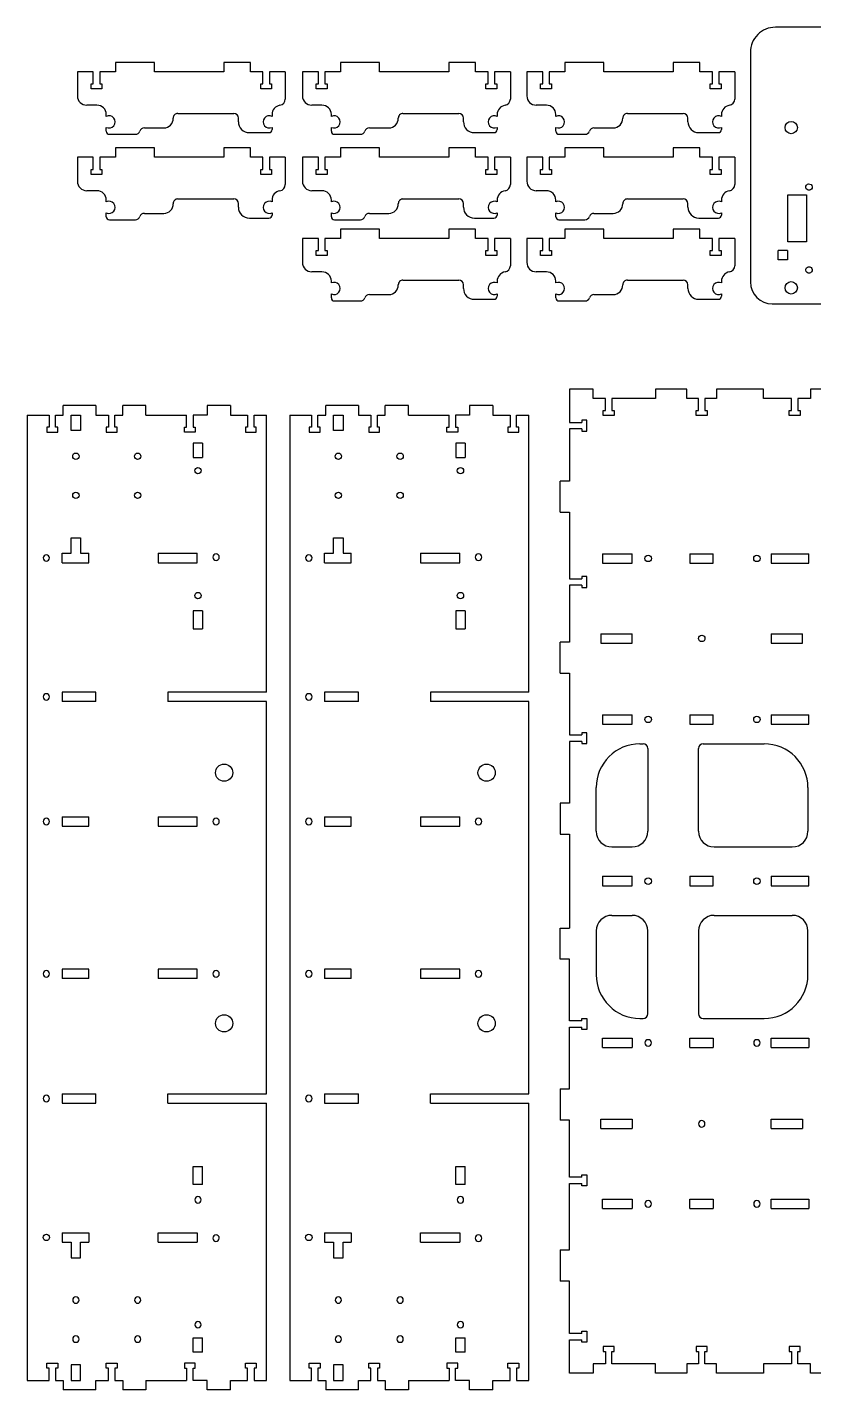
# Model space of a CAD drawing. Header units: millimetres. Extents: x 52 to 2754, y -868 to 10.
# Drawn here: x 52 to 555, y -862 to 10 of the extents above; entities that cross this region are included whole.
import ezdxf

# ---------------------------------------------------------------- set-up
doc = ezdxf.new("R2010")
doc.units = ezdxf.units.MM
doc.linetypes.add('HIDDEN', pattern=[9.525, 6.35, -3.175])
doc.layers.get('0').update_dxf_attribs({"lineweight": 70})
doc.layers.add('Hidden', color=7, linetype='HIDDEN', lineweight=70)

msp = doc.modelspace()

# ---------------------------------------------------------------- linework, layer by layer
at = {"color": 7, "lineweight": -3}
for p, q in [((1150.58, 9.78), (530.14, 9.78)), ((514.14, -6.22), (514.14, -153.22)), ((132.91, -12.71), (107.91, -12.71)), ((107.91, -12.71), (107.91, -18.71)), ((132.91, -18.71), (132.91, -12.71)), ((194.35, -12.71), (177.27, -12.71)), ((177.27, -12.71), (177.27, -18.71)), ((194.35, -18.71), (194.35, -12.71)), ((276.88, -12.71), (251.88, -12.71)), ((251.88, -12.71), (251.88, -18.71)), ((276.88, -18.71), (276.88, -12.71)), ((338.32, -12.71), (321.24, -12.71)), ((321.24, -12.71), (321.24, -18.71)), ((338.32, -18.71), (338.32, -12.71)), ((420.43, -12.71), (395.43, -12.71)), ((395.43, -12.71), (395.43, -18.71)), ((420.43, -18.71), (420.43, -12.71)), ((481.87, -12.71), (464.79, -12.71)), ((464.79, -12.71), (464.79, -18.71)), ((481.87, -18.71), (481.87, -12.71)), ((93.81, -18.71), (83.63, -18.71)), ((83.63, -18.71), (83.63, -34.09)), ((93.81, -26.51), (93.81, -18.71)), ((107.91, -18.71), (97.91, -18.71)), ((97.91, -18.71), (97.91, -26.51)), ((177.27, -18.71), (132.91, -18.71)), ((202.35, -18.71), (194.35, -18.71)), ((202.35, -26.51), (202.35, -18.71)), ((216.63, -18.71), (206.45, -18.71)), ((206.45, -18.71), (206.45, -26.51)), ((216.63, -18.71), (216.63, -36.2)), ((237.78, -18.71), (227.6, -18.71)), ((227.6, -18.71), (227.6, -34.09)), ((237.78, -26.51), (237.78, -18.71)), ((251.88, -18.71), (241.88, -18.71)), ((241.88, -18.71), (241.88, -26.51)), ((321.24, -18.71), (276.88, -18.71)), ((346.32, -18.71), (338.32, -18.71)), ((346.32, -26.51), (346.32, -18.71)), ((360.6, -18.71), (350.42, -18.71)), ((350.42, -18.71), (350.42, -26.51)), ((360.6, -18.71), (360.6, -36.2)), ((381.33, -18.71), (371.15, -18.71)), ((371.15, -18.71), (371.15, -34.09)), ((381.33, -26.51), (381.33, -18.71)), ((395.43, -18.71), (385.43, -18.71)), ((385.43, -18.71), (385.43, -26.51)), ((464.79, -18.71), (420.43, -18.71)), ((489.87, -18.71), (481.87, -18.71)), ((489.87, -26.51), (489.87, -18.71)), ((504.15, -18.71), (493.97, -18.71)), ((493.97, -18.71), (493.97, -26.51)), ((504.15, -18.71), (504.15, -36.2)), ((92.36, -26.51), (93.81, -26.51)), ((92.36, -29.71), (92.36, -26.51)), ((99.36, -29.71), (92.36, -29.71)), ((97.91, -26.51), (99.36, -26.51)), ((99.36, -26.51), (99.36, -29.71)), ((200.9, -29.71), (200.9, -26.51)), ((200.9, -26.51), (202.35, -26.51)), ((207.9, -29.71), (200.9, -29.71)), ((206.45, -26.51), (207.9, -26.51)), ((207.9, -26.51), (207.9, -29.71)), ((236.33, -26.51), (237.78, -26.51)), ((236.33, -29.71), (236.33, -26.51)), ((243.33, -29.71), (236.33, -29.71)), ((241.88, -26.51), (243.33, -26.51)), ((243.33, -26.51), (243.33, -29.71)), ((344.87, -29.71), (344.87, -26.51)), ((344.87, -26.51), (346.32, -26.51)), ((351.87, -29.71), (344.87, -29.71)), ((350.42, -26.51), (351.87, -26.51)), ((351.87, -26.51), (351.87, -29.71)), ((379.88, -26.51), (381.33, -26.51)), ((379.88, -29.71), (379.88, -26.51)), ((386.88, -29.71), (379.88, -29.71)), ((385.43, -26.51), (386.88, -26.51)), ((386.88, -26.51), (386.88, -29.71)), ((488.42, -29.71), (488.42, -26.51)), ((488.42, -26.51), (489.87, -26.51)), ((495.42, -29.71), (488.42, -29.71)), ((493.97, -26.51), (495.42, -26.51)), ((495.42, -26.51), (495.42, -29.71)), ((96.13, -40.09), (89.63, -40.09)), ((240.1, -40.09), (233.6, -40.09)), ((383.65, -40.09), (377.15, -40.09)), ((102.13, -47.24), (102.13, -46.09)), ((147.95, -45.38), (183.63, -45.38)), ((186.63, -50.66), (186.63, -48.38)), ((208.13, -46.09), (208.13, -47.24)), ((246.1, -47.24), (246.1, -46.09)), ((291.92, -45.38), (327.6, -45.38)), ((330.6, -50.66), (330.6, -48.38)), ((352.1, -46.09), (352.1, -47.24)), ((389.65, -47.24), (389.65, -46.09)), ((435.47, -45.38), (471.15, -45.38)), ((474.15, -50.66), (474.15, -48.38)), ((495.65, -46.09), (495.65, -47.24)), ((102.13, -56.74), (102.13, -54.28)), ((104.13, -58.74), (120.76, -58.74)), ((126.46, -54.62), (138.95, -54.62)), ((193.63, -57.66), (206.13, -57.66)), ((208.13, -54.28), (208.13, -55.66)), ((246.1, -56.74), (246.1, -54.28)), ((248.1, -58.74), (264.73, -58.74)), ((270.43, -54.62), (282.92, -54.62)), ((337.6, -57.66), (350.1, -57.66)), ((352.1, -54.28), (352.1, -55.66)), ((389.65, -56.74), (389.65, -54.28)), ((391.65, -58.74), (408.28, -58.74)), ((413.98, -54.62), (426.47, -54.62)), ((481.15, -57.66), (493.65, -57.66)), ((495.65, -54.28), (495.65, -55.66)), ((132.91, -67.42), (107.91, -67.42)), ((107.91, -67.42), (107.91, -73.42)), ((132.91, -73.42), (132.91, -67.42)), ((194.35, -67.42), (177.27, -67.42)), ((177.27, -67.42), (177.27, -73.42)), ((194.35, -73.42), (194.35, -67.42)), ((276.88, -67.42), (251.88, -67.42)), ((251.88, -67.42), (251.88, -73.42)), ((276.88, -73.42), (276.88, -67.42)), ((338.32, -67.42), (321.24, -67.42)), ((321.24, -67.42), (321.24, -73.42)), ((338.32, -73.42), (338.32, -67.42)), ((420.43, -67.42), (395.43, -67.42)), ((395.43, -67.42), (395.43, -73.42)), ((420.43, -73.42), (420.43, -67.42)), ((481.87, -67.42), (464.79, -67.42)), ((464.79, -67.42), (464.79, -73.42)), ((481.87, -73.42), (481.87, -67.42)), ((93.81, -73.42), (83.63, -73.42)), ((83.63, -73.42), (83.63, -88.8)), ((93.81, -81.22), (93.81, -73.42)), ((107.91, -73.42), (97.91, -73.42)), ((97.91, -73.42), (97.91, -81.22)), ((177.27, -73.42), (132.91, -73.42)), ((202.35, -73.42), (194.35, -73.42)), ((202.35, -81.22), (202.35, -73.42)), ((216.63, -73.42), (206.45, -73.42)), ((206.45, -73.42), (206.45, -81.22)), ((216.63, -73.42), (216.63, -90.91)), ((237.78, -73.42), (227.6, -73.42)), ((227.6, -73.42), (227.6, -88.8)), ((237.78, -81.22), (237.78, -73.42)), ((251.88, -73.42), (241.88, -73.42)), ((241.88, -73.42), (241.88, -81.22)), ((321.24, -73.42), (276.88, -73.42)), ((346.32, -73.42), (338.32, -73.42)), ((346.32, -81.22), (346.32, -73.42)), ((360.6, -73.42), (350.42, -73.42)), ((350.42, -73.42), (350.42, -81.22)), ((360.6, -73.42), (360.6, -90.91)), ((381.33, -73.42), (371.15, -73.42)), ((371.15, -73.42), (371.15, -88.8)), ((381.33, -81.22), (381.33, -73.42)), ((395.43, -73.42), (385.43, -73.42)), ((385.43, -73.42), (385.43, -81.22)), ((464.79, -73.42), (420.43, -73.42)), ((489.87, -73.42), (481.87, -73.42)), ((489.87, -81.22), (489.87, -73.42)), ((504.15, -73.42), (493.97, -73.42)), ((493.97, -73.42), (493.97, -81.22)), ((504.15, -73.42), (504.15, -90.91)), ((92.36, -81.22), (93.81, -81.22)), ((92.36, -84.42), (92.36, -81.22)), ((99.36, -84.42), (92.36, -84.42)), ((97.91, -81.22), (99.36, -81.22)), ((99.36, -81.22), (99.36, -84.42)), ((200.9, -84.42), (200.9, -81.22)), ((200.9, -81.22), (202.35, -81.22)), ((207.9, -84.42), (200.9, -84.42)), ((206.45, -81.22), (207.9, -81.22)), ((207.9, -81.22), (207.9, -84.42)), ((236.33, -81.22), (237.78, -81.22)), ((236.33, -84.42), (236.33, -81.22)), ((243.33, -84.42), (236.33, -84.42)), ((241.88, -81.22), (243.33, -81.22)), ((243.33, -81.22), (243.33, -84.42)), ((344.87, -84.42), (344.87, -81.22)), ((344.87, -81.22), (346.32, -81.22)), ((351.87, -84.42), (344.87, -84.42)), ((350.42, -81.22), (351.87, -81.22)), ((351.87, -81.22), (351.87, -84.42)), ((379.88, -81.22), (381.33, -81.22)), ((379.88, -84.42), (379.88, -81.22)), ((386.88, -84.42), (379.88, -84.42)), ((385.43, -81.22), (386.88, -81.22)), ((386.88, -81.22), (386.88, -84.42)), ((488.42, -84.42), (488.42, -81.22)), ((488.42, -81.22), (489.87, -81.22)), ((495.42, -84.42), (488.42, -84.42)), ((493.97, -81.22), (495.42, -81.22)), ((495.42, -81.22), (495.42, -84.42)), ((96.13, -94.8), (89.63, -94.8)), ((240.1, -94.8), (233.6, -94.8)), ((383.65, -94.8), (377.15, -94.8)), ((102.13, -101.95), (102.13, -100.8)), ((147.95, -100.09), (183.63, -100.09)), ((186.63, -105.37), (186.63, -103.09)), ((208.13, -100.8), (208.13, -101.95)), ((246.1, -101.95), (246.1, -100.8)), ((291.92, -100.09), (327.6, -100.09)), ((330.6, -105.37), (330.6, -103.09)), ((352.1, -100.8), (352.1, -101.95)), ((389.65, -101.95), (389.65, -100.8)), ((435.47, -100.09), (471.15, -100.09)), ((474.15, -105.37), (474.15, -103.09)), ((495.65, -100.8), (495.65, -101.95)), ((538.03, -127.57), (538.03, -97.57)), ((538.03, -97.57), (550.03, -97.57)), ((550.03, -97.57), (550.03, -127.57)), ((102.13, -111.45), (102.13, -108.99)), ((126.46, -109.33), (138.95, -109.33)), ((193.63, -112.37), (206.13, -112.37)), ((208.13, -108.99), (208.13, -110.37)), ((246.1, -111.45), (246.1, -108.99)), ((270.43, -109.33), (282.92, -109.33)), ((337.6, -112.37), (350.1, -112.37)), ((352.1, -108.99), (352.1, -110.37)), ((389.65, -111.45), (389.65, -108.99)), ((413.98, -109.33), (426.47, -109.33)), ((481.15, -112.37), (493.65, -112.37)), ((495.65, -108.99), (495.65, -110.37)), ((104.13, -113.45), (120.76, -113.45)), ((248.1, -113.45), (264.73, -113.45)), ((276.88, -119.35), (251.88, -119.35)), ((251.88, -119.35), (251.88, -125.35)), ((276.88, -125.35), (276.88, -119.35)), ((338.32, -119.35), (321.24, -119.35)), ((321.24, -119.35), (321.24, -125.35)), ((338.32, -125.35), (338.32, -119.35)), ((391.65, -113.45), (408.28, -113.45)), ((420.43, -119.35), (395.43, -119.35)), ((395.43, -119.35), (395.43, -125.35)), ((420.43, -125.35), (420.43, -119.35)), ((481.87, -119.35), (464.79, -119.35)), ((464.79, -119.35), (464.79, -125.35)), ((481.87, -125.35), (481.87, -119.35)), ((237.78, -125.35), (227.6, -125.35)), ((227.6, -125.35), (227.6, -140.73)), ((237.78, -133.15), (237.78, -125.35)), ((251.88, -125.35), (241.88, -125.35)), ((241.88, -125.35), (241.88, -133.15)), ((321.24, -125.35), (276.88, -125.35)), ((346.32, -125.35), (338.32, -125.35)), ((346.32, -133.15), (346.32, -125.35)), ((360.6, -125.35), (350.42, -125.35)), ((350.42, -125.35), (350.42, -133.15)), ((360.6, -125.35), (360.6, -142.84)), ((381.33, -125.35), (371.15, -125.35)), ((371.15, -125.35), (371.15, -140.73)), ((381.33, -133.15), (381.33, -125.35)), ((395.43, -125.35), (385.43, -125.35)), ((385.43, -125.35), (385.43, -133.15)), ((464.79, -125.35), (420.43, -125.35)), ((489.87, -125.35), (481.87, -125.35)), ((489.87, -133.15), (489.87, -125.35)), ((504.15, -125.35), (493.97, -125.35)), ((493.97, -125.35), (493.97, -133.15)), ((504.15, -125.35), (504.15, -142.84)), ((550.03, -127.57), (538.03, -127.57)), ((236.33, -133.15), (237.78, -133.15)), ((236.33, -136.35), (236.33, -133.15)), ((243.33, -136.35), (236.33, -136.35)), ((241.88, -133.15), (243.33, -133.15)), ((243.33, -133.15), (243.33, -136.35)), ((344.87, -136.35), (344.87, -133.15)), ((344.87, -133.15), (346.32, -133.15)), ((351.87, -136.35), (344.87, -136.35)), ((350.42, -133.15), (351.87, -133.15)), ((351.87, -133.15), (351.87, -136.35)), ((379.88, -133.15), (381.33, -133.15)), ((379.88, -136.35), (379.88, -133.15)), ((386.88, -136.35), (379.88, -136.35)), ((385.43, -133.15), (386.88, -133.15)), ((386.88, -133.15), (386.88, -136.35)), ((488.42, -136.35), (488.42, -133.15)), ((488.42, -133.15), (489.87, -133.15)), ((495.42, -136.35), (488.42, -136.35)), ((493.97, -133.15), (495.42, -133.15)), ((495.42, -133.15), (495.42, -136.35)), ((531.88, -139.12), (531.88, -133.12)), ((537.88, -133.12), (531.88, -133.12)), ((537.88, -139.12), (531.88, -139.12)), ((537.88, -133.12), (537.88, -139.12)), ((240.1, -146.73), (233.6, -146.73)), ((383.65, -146.73), (377.15, -146.73)), ((246.1, -153.88), (246.1, -152.73)), ((291.92, -152.02), (327.6, -152.02)), ((330.6, -157.3), (330.6, -155.02)), ((352.1, -152.73), (352.1, -153.88)), ((389.65, -153.88), (389.65, -152.73)), ((435.47, -152.02), (471.15, -152.02)), ((474.15, -157.3), (474.15, -155.02)), ((495.65, -152.73), (495.65, -153.88)), ((246.1, -163.38), (246.1, -160.92)), ((248.1, -165.38), (264.73, -165.38)), ((270.43, -161.26), (282.92, -161.26)), ((337.6, -164.3), (350.1, -164.3)), ((352.1, -160.92), (352.1, -162.3)), ((389.65, -163.38), (389.65, -160.92)), ((391.65, -165.38), (408.28, -165.38)), ((413.98, -161.26), (426.47, -161.26)), ((481.15, -164.3), (493.65, -164.3)), ((495.65, -160.92), (495.65, -162.3)), ((528.14, -167.22), (578.37, -167.22)), ((413.53, -221.77), (398.53, -221.77)), ((398.53, -221.77), (398.53, -243.11)), ((413.53, -227.77), (413.53, -221.77)), ((473.53, -221.76), (453.53, -221.77)), ((453.53, -221.77), (453.53, -227.77)), ((473.53, -227.76), (473.53, -221.76)), ((492.53, -221.76), (492.53, -227.76)), ((522.53, -221.76), (492.53, -221.76)), ((522.53, -227.76), (522.53, -221.76)), ((562.53, -221.75), (552.53, -221.76)), ((552.53, -221.76), (552.53, -227.76)), ((95.52, -232.37), (74.62, -232.37)), ((74.62, -238.37), (74.62, -232.37)), ((95.52, -232.37), (95.52, -238.37)), ((127.44, -232.37), (112.62, -232.37)), ((112.62, -238.37), (112.62, -232.37)), ((127.44, -238.37), (127.44, -232.37)), ((181.57, -232.37), (166.57, -232.37)), ((166.57, -232.37), (166.57, -238.37)), ((181.57, -232.37), (181.57, -238.37)), ((263.42, -232.37), (242.52, -232.37)), ((242.52, -238.37), (242.52, -232.37)), ((263.42, -232.37), (263.42, -238.37)), ((295.34, -232.37), (280.52, -232.37)), ((280.52, -238.37), (280.52, -232.37)), ((295.34, -238.37), (295.34, -232.37)), ((349.47, -232.37), (334.47, -232.37)), ((334.47, -232.37), (334.47, -238.37)), ((349.47, -232.37), (349.47, -238.37)), ((421.41, -227.77), (413.53, -227.77)), ((421.47, -235.56), (421.41, -227.77)), ((425.58, -227.77), (425.58, -235.57)), ((453.53, -227.77), (425.58, -227.77)), ((480.91, -227.76), (473.53, -227.76)), ((480.97, -235.56), (480.91, -227.76)), ((485.08, -227.76), (485.08, -235.57)), ((492.53, -227.76), (485.08, -227.76)), ((540.41, -227.76), (522.53, -227.76)), ((540.47, -235.56), (540.41, -227.76)), ((552.53, -227.76), (544.58, -227.76)), ((544.58, -227.76), (544.58, -235.56)), ((51.57, -238.37), (51.57, -856.14)), ((51.57, -238.37), (65.52, -238.37)), ((65.52, -238.37), (65.52, -246.17)), ((69.62, -238.37), (74.62, -238.37)), ((69.62, -246.17), (69.62, -238.37)), ((79.67, -248.37), (79.67, -238.37)), ((79.67, -238.37), (85.67, -238.37)), ((85.67, -238.37), (85.67, -248.37)), ((95.52, -238.37), (103.52, -238.37)), ((103.52, -238.37), (103.52, -246.17)), ((107.62, -238.37), (112.62, -238.37)), ((107.62, -246.17), (107.62, -238.37)), ((127.44, -238.37), (153.52, -238.37)), ((153.52, -246.17), (153.52, -238.37)), ((166.57, -238.37), (157.62, -238.37)), ((157.62, -238.37), (157.62, -246.17)), ((181.57, -238.37), (192.52, -238.37)), ((192.52, -238.37), (192.52, -246.17)), ((196.62, -238.37), (204.57, -238.37)), ((196.62, -246.17), (196.62, -238.37)), ((204.57, -415.75), (204.57, -238.37)), ((219.47, -238.37), (219.47, -856.14)), ((219.47, -238.37), (233.42, -238.37)), ((233.42, -238.37), (233.42, -246.17)), ((237.52, -238.37), (242.52, -238.37)), ((237.52, -246.17), (237.52, -238.37)), ((247.57, -248.37), (247.57, -238.37)), ((247.57, -238.37), (253.57, -238.37)), ((253.57, -238.37), (253.57, -248.37)), ((263.42, -238.37), (271.42, -238.37)), ((271.42, -238.37), (271.42, -246.17)), ((275.52, -238.37), (280.52, -238.37)), ((275.52, -246.17), (275.52, -238.37)), ((295.34, -238.37), (321.42, -238.37)), ((321.42, -246.17), (321.42, -238.37)), ((334.47, -238.37), (325.52, -238.37)), ((325.52, -238.37), (325.52, -246.17)), ((349.47, -238.37), (360.42, -238.37)), ((360.42, -238.37), (360.42, -246.17)), ((364.52, -238.37), (372.47, -238.37)), ((364.52, -246.17), (364.52, -238.37)), ((372.47, -415.75), (372.47, -238.37)), ((398.53, -243.11), (406.33, -243.11)), ((406.33, -241.66), (406.33, -243.11)), ((409.53, -241.66), (406.33, -241.66)), ((409.53, -248.66), (409.53, -241.66)), ((420.02, -235.58), (421.47, -235.56)), ((420.05, -238.77), (420.02, -235.58)), ((427.03, -238.77), (420.05, -238.77)), ((425.58, -235.57), (427.03, -235.57)), ((427.03, -235.57), (427.03, -238.77)), ((479.52, -235.58), (480.97, -235.56)), ((479.55, -238.77), (479.52, -235.58)), ((486.53, -238.77), (479.55, -238.77)), ((485.08, -235.57), (486.53, -235.57)), ((486.53, -235.57), (486.53, -238.77)), ((539.02, -235.57), (540.47, -235.56)), ((539.05, -238.76), (539.02, -235.57)), ((546.03, -238.76), (539.05, -238.76)), ((544.58, -235.56), (546.03, -235.56)), ((546.03, -235.56), (546.03, -238.76)), ((64.07, -246.17), (64.07, -249.37)), ((65.52, -246.17), (64.07, -246.17)), ((64.07, -249.37), (71.07, -249.37)), ((71.07, -246.17), (69.62, -246.17)), ((71.07, -249.37), (71.07, -246.17)), ((85.67, -248.37), (79.67, -248.37)), ((102.07, -246.17), (102.07, -249.37)), ((103.52, -246.17), (102.07, -246.17)), ((102.07, -249.37), (109.07, -249.37)), ((109.07, -246.17), (107.62, -246.17)), ((109.07, -249.37), (109.07, -246.17)), ((152.07, -249.37), (152.07, -246.17)), ((152.07, -246.17), (153.52, -246.17)), ((159.07, -249.37), (152.07, -249.37)), ((157.62, -246.17), (159.07, -246.17)), ((159.07, -246.17), (159.07, -249.37)), ((191.07, -246.17), (191.07, -249.37)), ((192.52, -246.17), (191.07, -246.17)), ((191.07, -249.37), (198.07, -249.37)), ((198.07, -246.17), (196.62, -246.17)), ((198.07, -249.37), (198.07, -246.17)), ((231.97, -246.17), (231.97, -249.37)), ((233.42, -246.17), (231.97, -246.17)), ((231.97, -249.37), (238.97, -249.37)), ((238.97, -246.17), (237.52, -246.17)), ((238.97, -249.37), (238.97, -246.17)), ((253.57, -248.37), (247.57, -248.37)), ((269.97, -246.17), (269.97, -249.37)), ((271.42, -246.17), (269.97, -246.17)), ((269.97, -249.37), (276.97, -249.37)), ((276.97, -246.17), (275.52, -246.17)), ((276.97, -249.37), (276.97, -246.17)), ((319.97, -249.37), (319.97, -246.17)), ((319.97, -246.17), (321.42, -246.17)), ((326.97, -249.37), (319.97, -249.37)), ((325.52, -246.17), (326.97, -246.17)), ((326.97, -246.17), (326.97, -249.37)), ((358.97, -246.17), (358.97, -249.37)), ((360.42, -246.17), (358.97, -246.17)), ((358.97, -249.37), (365.97, -249.37)), ((365.97, -246.17), (364.52, -246.17)), ((365.97, -249.37), (365.97, -246.17)), ((406.33, -247.21), (398.53, -247.21)), ((398.53, -247.21), (398.53, -280.64)), ((406.33, -247.21), (406.33, -248.66)), ((406.33, -248.66), (409.53, -248.66)), ((163.74, -256.47), (157.77, -256.47)), ((157.77, -256.47), (157.77, -265.63)), ((163.74, -256.47), (163.74, -265.63)), ((331.64, -256.47), (325.67, -256.47)), ((325.67, -256.47), (325.67, -265.63)), ((331.64, -256.47), (331.64, -265.63)), ((157.77, -265.63), (163.74, -265.63)), ((325.67, -265.63), (331.64, -265.63)), ((398.53, -280.64), (392.53, -280.64)), ((392.53, -300.64), (392.53, -280.64)), ((392.53, -300.64), (398.53, -300.64)), ((398.53, -300.64), (398.53, -343.11)), ((79.67, -326.86), (79.67, -316.86)), ((79.67, -316.86), (85.67, -316.86)), ((85.67, -316.86), (85.67, -326.86)), ((247.57, -326.86), (247.57, -316.86)), ((247.57, -316.86), (253.57, -316.86)), ((253.57, -316.86), (253.57, -326.86)), ((73.85, -332.86), (73.85, -326.86)), ((73.85, -326.86), (79.67, -326.86)), ((85.67, -326.86), (90.93, -326.86)), ((90.93, -332.86), (90.93, -326.86)), ((135.29, -326.86), (160.29, -326.86)), ((135.29, -326.86), (135.29, -332.86)), ((160.29, -332.86), (160.29, -326.86)), ((241.75, -332.86), (241.75, -326.86)), ((241.75, -326.86), (247.57, -326.86)), ((253.57, -326.86), (258.83, -326.86)), ((258.83, -332.86), (258.83, -326.86)), ((303.19, -326.86), (328.19, -326.86)), ((303.19, -326.86), (303.19, -332.86)), ((328.19, -332.86), (328.19, -326.86)), ((419.53, -327.16), (419.53, -333.16)), ((419.53, -327.16), (438.53, -327.16)), ((438.53, -333.16), (438.53, -327.16)), ((475.47, -327.16), (475.47, -333.16)), ((475.47, -327.16), (490.27, -327.16)), ((490.27, -333.16), (490.27, -327.16)), ((527.53, -327.16), (527.53, -333.16)), ((527.53, -327.16), (551.53, -327.16)), ((551.53, -333.16), (551.53, -327.16)), ((73.85, -332.86), (90.93, -332.86)), ((135.29, -332.86), (160.29, -332.86)), ((241.75, -332.86), (258.83, -332.86)), ((303.19, -332.86), (328.19, -332.86)), ((419.53, -333.16), (438.53, -333.16)), ((475.47, -333.16), (490.27, -333.16)), ((527.53, -333.16), (551.53, -333.16)), ((398.53, -343.11), (406.33, -343.11)), ((406.33, -347.21), (398.53, -347.21)), ((398.53, -347.21), (398.53, -383.66)), ((406.33, -341.66), (406.33, -343.11)), ((409.53, -341.66), (406.33, -341.66)), ((406.33, -347.21), (406.33, -348.66)), ((406.33, -348.66), (409.53, -348.66)), ((409.53, -348.66), (409.53, -341.66)), ((157.77, -363.64), (157.77, -375.26)), ((163.77, -363.64), (157.77, -363.64)), ((163.77, -363.64), (163.77, -375.26)), ((325.67, -363.64), (325.67, -375.26)), ((331.67, -363.64), (325.67, -363.64)), ((331.67, -363.64), (331.67, -375.26)), ((157.77, -375.26), (163.77, -375.26)), ((325.67, -375.26), (331.67, -375.26)), ((418.53, -378.33), (418.53, -384.33)), ((418.53, -378.33), (438.53, -378.33)), ((438.53, -384.33), (438.53, -378.33)), ((527.53, -378.33), (527.53, -384.33)), ((527.53, -378.33), (547.53, -378.33)), ((547.53, -384.33), (547.53, -378.33)), ((398.53, -383.66), (392.53, -383.66)), ((392.53, -403.66), (392.53, -383.66)), ((418.53, -384.33), (438.53, -384.33)), ((527.53, -384.33), (547.53, -384.33)), ((392.53, -403.66), (398.53, -403.66)), ((398.53, -403.66), (398.53, -443.11)), ((73.85, -415.75), (73.85, -421.75)), ((95.52, -415.75), (73.85, -415.75)), ((95.52, -421.75), (95.52, -415.75)), ((204.57, -415.75), (141.57, -415.75)), ((141.57, -415.75), (141.57, -421.75)), ((241.75, -415.75), (241.75, -421.75)), ((263.42, -415.75), (241.75, -415.75)), ((263.42, -421.75), (263.42, -415.75)), ((372.47, -415.75), (309.47, -415.75)), ((309.47, -415.75), (309.47, -421.75)), ((95.52, -421.75), (73.85, -421.75)), ((204.57, -421.75), (141.57, -421.75)), ((204.57, -672.76), (204.57, -421.75)), ((263.42, -421.75), (241.75, -421.75)), ((372.47, -421.75), (309.47, -421.75)), ((372.47, -672.76), (372.47, -421.75)), ((419.53, -430.16), (419.53, -436.16)), ((419.53, -430.16), (438.53, -430.16)), ((438.53, -436.16), (438.53, -430.16)), ((475.47, -430.16), (475.47, -436.16)), ((475.47, -430.16), (490.27, -430.16)), ((490.27, -436.16), (490.27, -430.16)), ((527.53, -430.16), (527.53, -436.16)), ((527.53, -430.16), (551.53, -430.16)), ((551.53, -436.16), (551.53, -430.16)), ((398.53, -443.11), (406.33, -443.11)), ((406.33, -441.66), (406.33, -443.11)), ((409.53, -441.66), (406.33, -441.66)), ((409.53, -448.66), (409.53, -441.66)), ((419.53, -436.16), (438.53, -436.16)), ((475.47, -436.16), (490.27, -436.16)), ((527.53, -436.16), (551.53, -436.16)), ((406.33, -447.21), (398.53, -447.21)), ((398.53, -447.21), (398.53, -486.66)), ((406.33, -447.21), (406.33, -448.66)), ((406.33, -448.66), (409.53, -448.66)), ((443.53, -448.77), (445.53, -448.77)), ((448.53, -451.77), (448.53, -504.77)), ((480.96, -504.77), (480.96, -451.77)), ((483.96, -448.77), (522.96, -448.77)), ((415.53, -504.77), (415.53, -476.77)), ((550.96, -476.77), (550.96, -504.77)), ((398.53, -486.66), (392.53, -486.66)), ((392.53, -486.66), (392.53, -506.66)), ((73.85, -495.51), (90.93, -495.51)), ((73.85, -495.51), (73.85, -501.51)), ((90.93, -501.51), (90.93, -495.51)), ((135.29, -495.51), (135.29, -501.51)), ((135.29, -495.51), (160.29, -495.51)), ((160.29, -501.51), (160.29, -495.51)), ((241.75, -495.51), (258.83, -495.51)), ((241.75, -495.51), (241.75, -501.51)), ((258.83, -501.51), (258.83, -495.51)), ((303.19, -495.51), (303.19, -501.51)), ((303.19, -495.51), (328.19, -495.51)), ((328.19, -501.51), (328.19, -495.51)), ((73.85, -501.51), (90.93, -501.51)), ((135.29, -501.51), (160.29, -501.51)), ((241.75, -501.51), (258.83, -501.51)), ((303.19, -501.51), (328.19, -501.51)), ((392.53, -506.66), (398.53, -506.66)), ((398.53, -506.66), (398.53, -566.66)), ((425.53, -514.77), (438.53, -514.77)), ((490.96, -514.77), (540.96, -514.77)), ((419.53, -533.56), (419.53, -539.76)), ((419.53, -533.56), (438.53, -533.56)), ((419.53, -539.76), (438.53, -539.76)), ((438.53, -539.76), (438.53, -533.56)), ((475.47, -533.56), (475.47, -539.76)), ((475.47, -533.56), (490.27, -533.56)), ((475.47, -539.76), (490.27, -539.76)), ((490.27, -539.76), (490.27, -533.56)), ((527.53, -533.56), (527.53, -539.76)), ((527.53, -533.56), (551.53, -533.56)), ((527.53, -539.76), (551.53, -539.76)), ((551.53, -539.76), (551.53, -533.56)), ((392.53, -566.66), (398.53, -566.66)), ((392.53, -586.66), (392.53, -566.66)), ((425.53, -558.55), (438.53, -558.55)), ((490.96, -558.55), (540.96, -558.55)), ((415.53, -568.55), (415.53, -596.55)), ((448.53, -621.55), (448.53, -568.55)), ((480.96, -568.55), (480.96, -621.55)), ((550.96, -596.55), (550.96, -568.55)), ((398.53, -586.66), (392.53, -586.66)), ((398.53, -626.11), (398.53, -586.66)), ((90.93, -593), (73.85, -593)), ((73.85, -593), (73.85, -599)), ((90.93, -599), (73.85, -599)), ((90.93, -599), (90.93, -593)), ((135.29, -593), (135.29, -599)), ((160.29, -593), (135.29, -593)), ((160.29, -599), (135.29, -599)), ((160.29, -599), (160.29, -593)), ((258.83, -593), (241.75, -593)), ((241.75, -593), (241.75, -599)), ((258.83, -599), (241.75, -599)), ((258.83, -599), (258.83, -593)), ((303.19, -593), (303.19, -599)), ((328.19, -593), (303.19, -593)), ((328.19, -599), (303.19, -599)), ((328.19, -599), (328.19, -593)), ((406.33, -626.11), (398.53, -626.11)), ((406.33, -624.66), (409.53, -624.66)), ((406.33, -626.11), (406.33, -624.66)), ((409.53, -624.66), (409.53, -631.66)), ((443.53, -624.55), (445.53, -624.55)), ((483.96, -624.55), (522.96, -624.55)), ((398.53, -630.21), (406.33, -630.21)), ((398.53, -669.66), (398.53, -630.21)), ((406.33, -631.66), (406.33, -630.21)), ((409.53, -631.66), (406.33, -631.66)), ((419.53, -637.16), (438.53, -637.16)), ((419.53, -643.16), (419.53, -637.16)), ((419.53, -643.16), (438.53, -643.16)), ((438.53, -637.16), (438.53, -643.16)), ((475.47, -637.16), (490.27, -637.16)), ((475.47, -643.16), (475.47, -637.16)), ((475.47, -643.16), (490.27, -643.16)), ((490.27, -637.16), (490.27, -643.16)), ((527.53, -637.16), (551.53, -637.16)), ((527.53, -643.16), (527.53, -637.16)), ((527.53, -643.16), (551.53, -643.16)), ((551.53, -637.16), (551.53, -643.16)), ((392.53, -669.66), (392.53, -689.66)), ((392.53, -669.66), (398.53, -669.66)), ((73.85, -672.76), (73.85, -678.76)), ((73.85, -672.76), (95.52, -672.76)), ((73.85, -678.76), (95.52, -678.76)), ((95.52, -678.76), (95.52, -672.76)), ((141.57, -678.76), (141.57, -672.76)), ((141.57, -672.76), (204.57, -672.76)), ((141.57, -678.76), (204.57, -678.76)), ((204.57, -856.14), (204.57, -678.76)), ((241.75, -672.76), (241.75, -678.76)), ((241.75, -672.76), (263.42, -672.76)), ((241.75, -678.76), (263.42, -678.76)), ((263.42, -678.76), (263.42, -672.76)), ((309.47, -678.76), (309.47, -672.76)), ((309.47, -672.76), (372.47, -672.76)), ((309.47, -678.76), (372.47, -678.76)), ((372.47, -856.14), (372.47, -678.76)), ((398.53, -689.66), (392.53, -689.66)), ((398.53, -726.11), (398.53, -689.66)), ((418.53, -688.99), (438.53, -688.99)), ((418.53, -694.99), (418.53, -688.99)), ((418.53, -694.99), (438.53, -694.99)), ((438.53, -688.99), (438.53, -694.99)), ((527.53, -688.99), (547.53, -688.99)), ((527.53, -694.99), (527.53, -688.99)), ((527.53, -694.99), (547.53, -694.99)), ((547.53, -688.99), (547.53, -694.99)), ((157.77, -730.87), (157.77, -719.25)), ((157.77, -719.25), (163.77, -719.25)), ((163.77, -730.87), (163.77, -719.25)), ((325.67, -730.87), (325.67, -719.25)), ((325.67, -719.25), (331.67, -719.25)), ((331.67, -730.87), (331.67, -719.25)), ((163.77, -730.87), (157.77, -730.87)), ((331.67, -730.87), (325.67, -730.87)), ((406.33, -726.11), (398.53, -726.11)), ((398.53, -730.21), (406.33, -730.21)), ((398.53, -772.68), (398.53, -730.21)), ((406.33, -724.66), (409.53, -724.66)), ((406.33, -726.11), (406.33, -724.66)), ((406.33, -731.66), (406.33, -730.21)), ((409.53, -731.66), (406.33, -731.66)), ((409.53, -724.66), (409.53, -731.66)), ((419.53, -740.16), (438.53, -740.16)), ((419.53, -746.16), (419.53, -740.16)), ((438.53, -740.16), (438.53, -746.16)), ((475.47, -740.16), (490.27, -740.16)), ((475.47, -746.16), (475.47, -740.16)), ((490.27, -740.16), (490.27, -746.16)), ((527.53, -740.16), (551.53, -740.16)), ((527.53, -746.16), (527.53, -740.16)), ((551.53, -740.16), (551.53, -746.16)), ((419.53, -746.16), (438.53, -746.16)), ((475.47, -746.16), (490.27, -746.16)), ((527.53, -746.16), (551.53, -746.16)), ((73.85, -761.65), (73.85, -767.65)), ((73.85, -761.65), (90.93, -761.65)), ((90.93, -761.65), (90.93, -767.65)), ((135.29, -761.65), (160.29, -761.65)), ((135.29, -767.65), (135.29, -761.65)), ((160.29, -761.65), (160.29, -767.65)), ((241.75, -761.65), (241.75, -767.65)), ((241.75, -761.65), (258.83, -761.65)), ((258.83, -761.65), (258.83, -767.65)), ((303.19, -761.65), (328.19, -761.65)), ((303.19, -767.65), (303.19, -761.65)), ((328.19, -761.65), (328.19, -767.65)), ((73.85, -767.65), (79.67, -767.65)), ((79.67, -767.65), (79.67, -777.65)), ((85.67, -767.65), (90.93, -767.65)), ((85.67, -777.65), (85.67, -767.65)), ((135.29, -767.65), (160.29, -767.65)), ((241.75, -767.65), (247.57, -767.65)), ((247.57, -767.65), (247.57, -777.65)), ((253.57, -767.65), (258.83, -767.65)), ((253.57, -777.65), (253.57, -767.65)), ((303.19, -767.65), (328.19, -767.65)), ((392.53, -772.68), (392.53, -792.68)), ((392.53, -772.68), (398.53, -772.68)), ((79.67, -777.65), (85.67, -777.65)), ((247.57, -777.65), (253.57, -777.65)), ((398.53, -792.68), (392.53, -792.68)), ((398.53, -826.11), (398.53, -792.68)), ((406.33, -826.11), (398.53, -826.11)), ((406.33, -824.66), (409.53, -824.66)), ((406.33, -826.11), (406.33, -824.66)), ((409.53, -824.66), (409.53, -831.66)), ((157.77, -828.88), (163.74, -828.88)), ((157.77, -838.04), (157.77, -828.88)), ((163.74, -838.04), (163.74, -828.88)), ((325.67, -828.88), (331.64, -828.88)), ((325.67, -838.04), (325.67, -828.88)), ((331.64, -838.04), (331.64, -828.88)), ((398.53, -851.55), (398.53, -830.21)), ((398.53, -830.21), (406.33, -830.21)), ((406.33, -831.66), (406.33, -830.21)), ((409.53, -831.66), (406.33, -831.66)), ((420.05, -834.55), (420.02, -837.74)), ((427.03, -834.55), (420.05, -834.55)), ((427.03, -837.75), (427.03, -834.55)), ((479.55, -834.55), (479.52, -837.74)), ((486.53, -834.55), (479.55, -834.55)), ((486.53, -837.75), (486.53, -834.55)), ((539.05, -834.56), (539.02, -837.75)), ((546.03, -834.56), (539.05, -834.56)), ((546.03, -837.76), (546.03, -834.56)), ((64.07, -848.34), (64.07, -845.14)), ((64.07, -845.14), (71.07, -845.14)), ((71.07, -845.14), (71.07, -848.34)), ((102.07, -848.34), (102.07, -845.14)), ((102.07, -845.14), (109.07, -845.14)), ((109.07, -845.14), (109.07, -848.34)), ((152.07, -845.14), (152.07, -848.34)), ((159.07, -845.14), (152.07, -845.14)), ((163.74, -838.04), (157.77, -838.04)), ((159.07, -848.34), (159.07, -845.14)), ((191.07, -848.34), (191.07, -845.14)), ((191.07, -845.14), (198.07, -845.14)), ((198.07, -845.14), (198.07, -848.34)), ((231.97, -848.34), (231.97, -845.14)), ((231.97, -845.14), (238.97, -845.14)), ((238.97, -845.14), (238.97, -848.34)), ((269.97, -848.34), (269.97, -845.14)), ((269.97, -845.14), (276.97, -845.14)), ((276.97, -845.14), (276.97, -848.34)), ((319.97, -845.14), (319.97, -848.34)), ((326.97, -845.14), (319.97, -845.14)), ((331.64, -838.04), (325.67, -838.04)), ((326.97, -848.34), (326.97, -845.14)), ((358.97, -848.34), (358.97, -845.14)), ((358.97, -845.14), (365.97, -845.14)), ((365.97, -845.14), (365.97, -848.34)), ((413.53, -845.55), (413.53, -851.55)), ((421.41, -845.55), (413.53, -845.55)), ((420.02, -837.74), (421.47, -837.76)), ((421.47, -837.76), (421.41, -845.55)), ((425.58, -837.75), (427.03, -837.75)), ((425.58, -845.55), (425.58, -837.75)), ((453.53, -845.55), (425.58, -845.55)), ((453.53, -851.55), (453.53, -845.55)), ((473.53, -845.56), (473.53, -851.56)), ((480.91, -845.56), (473.53, -845.56)), ((479.52, -837.74), (480.97, -837.76)), ((480.97, -837.76), (480.91, -845.56)), ((485.08, -837.75), (486.53, -837.75)), ((485.08, -845.56), (485.08, -837.75)), ((492.53, -845.56), (485.08, -845.56)), ((492.53, -851.56), (492.53, -845.56)), ((522.53, -845.56), (522.53, -851.56)), ((540.41, -845.56), (522.53, -845.56)), ((539.02, -837.75), (540.47, -837.76)), ((540.47, -837.76), (540.41, -845.56)), ((544.58, -845.56), (544.58, -837.76)), ((544.58, -837.76), (546.03, -837.76)), ((552.53, -845.56), (544.58, -845.56)), ((552.53, -851.56), (552.53, -845.56)), ((65.52, -848.34), (64.07, -848.34)), ((65.52, -856.14), (65.52, -848.34)), ((71.07, -848.34), (69.62, -848.34)), ((69.62, -848.34), (69.62, -856.14)), ((79.67, -846.14), (79.67, -856.14)), ((85.67, -846.14), (79.67, -846.14)), ((85.67, -856.14), (85.67, -846.14)), ((103.52, -848.34), (102.07, -848.34)), ((103.52, -856.14), (103.52, -848.34)), ((109.07, -848.34), (107.62, -848.34)), ((107.62, -848.34), (107.62, -856.14)), ((152.07, -848.34), (153.52, -848.34)), ((153.52, -848.34), (153.52, -856.14)), ((157.62, -848.34), (159.07, -848.34)), ((157.62, -856.14), (157.62, -848.34)), ((192.52, -848.34), (191.07, -848.34)), ((192.52, -856.14), (192.52, -848.34)), ((198.07, -848.34), (196.62, -848.34)), ((196.62, -848.34), (196.62, -856.14)), ((233.42, -848.34), (231.97, -848.34)), ((233.42, -856.14), (233.42, -848.34)), ((238.97, -848.34), (237.52, -848.34)), ((237.52, -848.34), (237.52, -856.14)), ((247.57, -846.14), (247.57, -856.14)), ((253.57, -846.14), (247.57, -846.14)), ((253.57, -856.14), (253.57, -846.14)), ((271.42, -848.34), (269.97, -848.34)), ((271.42, -856.14), (271.42, -848.34)), ((276.97, -848.34), (275.52, -848.34)), ((275.52, -848.34), (275.52, -856.14)), ((319.97, -848.34), (321.42, -848.34)), ((321.42, -848.34), (321.42, -856.14)), ((325.52, -848.34), (326.97, -848.34)), ((325.52, -856.14), (325.52, -848.34)), ((360.42, -848.34), (358.97, -848.34)), ((360.42, -856.14), (360.42, -848.34)), ((365.97, -848.34), (364.52, -848.34)), ((364.52, -848.34), (364.52, -856.14)), ((413.53, -851.55), (398.53, -851.55)), ((473.53, -851.56), (453.53, -851.55)), ((522.53, -851.56), (492.53, -851.56)), ((562.53, -851.57), (552.53, -851.56)), ((51.57, -856.14), (65.52, -856.14)), ((69.62, -856.14), (74.62, -856.14)), ((74.62, -856.14), (74.62, -862.14)), ((95.52, -862.14), (74.62, -862.14)), ((79.67, -856.14), (85.67, -856.14)), ((95.52, -862.14), (95.52, -856.14)), ((95.52, -856.14), (103.52, -856.14)), ((107.62, -856.14), (112.62, -856.14)), ((112.62, -856.14), (112.62, -862.14)), ((127.44, -862.14), (112.62, -862.14)), ((127.44, -856.14), (127.44, -862.14)), ((127.44, -856.14), (153.52, -856.14)), ((166.57, -856.14), (157.62, -856.14)), ((166.57, -862.14), (166.57, -856.14)), ((181.57, -862.14), (166.57, -862.14)), ((181.57, -862.14), (181.57, -856.14)), ((181.57, -856.14), (192.52, -856.14)), ((196.62, -856.14), (204.57, -856.14)), ((219.47, -856.14), (233.42, -856.14)), ((237.52, -856.14), (242.52, -856.14)), ((242.52, -856.14), (242.52, -862.14)), ((263.42, -862.14), (242.52, -862.14)), ((247.57, -856.14), (253.57, -856.14)), ((263.42, -862.14), (263.42, -856.14)), ((263.42, -856.14), (271.42, -856.14)), ((275.52, -856.14), (280.52, -856.14)), ((280.52, -856.14), (280.52, -862.14)), ((295.34, -862.14), (280.52, -862.14)), ((295.34, -856.14), (295.34, -862.14)), ((295.34, -856.14), (321.42, -856.14)), ((334.47, -856.14), (325.52, -856.14)), ((334.47, -862.14), (334.47, -856.14)), ((349.47, -862.14), (334.47, -862.14)), ((349.47, -862.14), (349.47, -856.14)), ((349.47, -856.14), (360.42, -856.14)), ((364.52, -856.14), (372.47, -856.14))]:
    msp.add_line(p, q, dxfattribs=at)
for centre in [(82.67, -264.76), (122.17, -264.76), (250.57, -264.76), (290.07, -264.76), (160.77, -274), (328.67, -274), (82.67, -289.76), (122.17, -289.76), (250.57, -289.76), (290.07, -289.76), (448.76, -330.16), (518.3, -330.16), (160.77, -353.92), (328.67, -353.92), (483.03, -381.33), (448.76, -433.16), (518.3, -433.16), (448.76, -536.66), (518.3, -536.66), (63.8, -764.65), (231.7, -764.65)]:
    msp.add_circle(centre, 2.05, dxfattribs=at)
at = {"color": 7, "lineweight": -3, "extrusion": (9.26154e-17, -6.12303e-17, -1)}
for centre in [(-63.8, -329.86), (-172.34, -329.36), (-231.7, -329.86), (-340.24, -329.36), (-63.8, -418.75), (-231.7, -418.75), (-63.8, -498.51), (-172.34, -498.51), (-231.7, -498.51), (-340.24, -498.51), (-63.8, -596), (-172.34, -596), (-231.7, -596), (-340.24, -596), (-63.8, -675.76), (-231.7, -675.76), (-160.77, -740.59), (-328.67, -740.59), (-82.67, -804.74), (-122.17, -804.74), (-250.57, -804.74), (-290.07, -804.74), (-160.77, -820.51), (-328.67, -820.51), (-82.67, -829.74), (-122.17, -829.74), (-250.57, -829.74), (-290.07, -829.74)]:
    msp.add_circle(centre, 2.05, dxfattribs=at)
at = {"color": 7, "lineweight": -3, "extrusion": (3.13851e-17, -6.12303e-17, -1)}
for centre in [(-448.76, -640.16), (-518.3, -640.16), (-483.03, -691.99), (-448.76, -743.16), (-518.3, -743.16)]:
    msp.add_circle(centre, 2.05, dxfattribs=at)
at = {"color": 7, "lineweight": -3}
for centre, radius, start, end in [((530.14, -6.22), 16, 90, 180.00017), ((89.63, -34.09), 6, 180, 270), ((233.6, -34.09), 6, 180, 270), ((377.15, -34.09), 6, 180, 270), ((96.13, -46.09), 6, 0, 90), ((214.13, -46.09), 6, 98.62693, 180), ((212.63, -36.2), 4, 278.62693, 0), ((240.1, -46.09), 6, 0, 90), ((358.1, -46.09), 6, 98.62693, 180), ((356.6, -36.2), 4, 278.62693, 0), ((383.65, -46.09), 6, 0, 90), ((501.65, -46.09), 6, 98.62693, 180), ((500.15, -36.2), 4, 278.62693, 0), ((103.86, -50.76), 3.92, 243.81145, 116.18855), ((138.95, -48.62), 6, 270, 1.50338), ((147.95, -48.38), 3, 90, 181.50338), ((183.63, -48.38), 3, 0, 90), ((193.63, -50.66), 7, 180, 270), ((206.4, -50.76), 3.92, 63.81145, 296.18855), ((247.83, -50.76), 3.92, 243.81145, 116.18855), ((282.92, -48.62), 6, 270, 1.50338), ((291.92, -48.38), 3, 90, 181.50338), ((327.6, -48.38), 3, 0, 90), ((337.6, -50.66), 7, 180, 270), ((350.37, -50.76), 3.92, 63.81145, 296.18855), ((391.38, -50.76), 3.92, 243.81145, 116.18855), ((426.47, -48.62), 6, 270, 1.50338), ((435.47, -48.38), 3, 90, 181.50338), ((471.15, -48.38), 3, 0, 90), ((481.15, -50.66), 7, 180, 270), ((493.92, -50.76), 3.92, 63.81145, 296.18855), ((104.13, -56.74), 2, 180, 270), ((120.76, -55.74), 3, 270, 341.8096), ((126.46, -57.62), 3, 90, 161.8096), ((206.13, -55.66), 2, 270, 0), ((248.1, -56.74), 2, 180, 270), ((264.73, -55.74), 3, 270, 341.8096), ((270.43, -57.62), 3, 90, 161.8096), ((350.1, -55.66), 2, 270, 0), ((391.65, -56.74), 2, 180, 270), ((408.28, -55.74), 3, 270, 341.8096), ((413.98, -57.62), 3, 90, 161.8096), ((493.65, -55.66), 2, 270, 0), ((89.63, -88.8), 6, 180, 270), ((96.13, -100.8), 6, 0, 90), ((214.13, -100.8), 6, 98.62693, 180), ((212.63, -90.91), 4, 278.62693, 0), ((233.6, -88.8), 6, 180, 270), ((240.1, -100.8), 6, 0, 90), ((358.1, -100.8), 6, 98.62693, 180), ((356.6, -90.91), 4, 278.62693, 0), ((377.15, -88.8), 6, 180, 270), ((383.65, -100.8), 6, 0, 90), ((501.65, -100.8), 6, 98.62693, 180), ((500.15, -90.91), 4, 278.62693, 0), ((103.86, -105.47), 3.92, 243.81145, 116.18855), ((138.95, -103.33), 6, 270, 1.50338), ((147.95, -103.09), 3, 90, 181.50338), ((183.63, -103.09), 3, 0, 90), ((206.4, -105.47), 3.92, 63.81145, 296.18855), ((247.83, -105.47), 3.92, 243.81145, 116.18855), ((282.92, -103.33), 6, 270, 1.50338), ((291.92, -103.09), 3, 90, 181.50338), ((327.6, -103.09), 3, 0, 90), ((350.37, -105.47), 3.92, 63.81145, 296.18855), ((391.38, -105.47), 3.92, 243.81145, 116.18855), ((426.47, -103.33), 6, 270, 1.50338), ((435.47, -103.09), 3, 90, 181.50338), ((471.15, -103.09), 3, 0, 90), ((493.92, -105.47), 3.92, 63.81145, 296.18855), ((104.13, -111.45), 2, 180, 270), ((120.76, -110.45), 3, 270, 341.8096), ((126.46, -112.33), 3, 90, 161.8096), ((193.63, -105.37), 7, 180, 270), ((206.13, -110.37), 2, 270, 0), ((248.1, -111.45), 2, 180, 270), ((264.73, -110.45), 3, 270, 341.8096), ((270.43, -112.33), 3, 90, 161.8096), ((337.6, -105.37), 7, 180, 270), ((350.1, -110.37), 2, 270, 0), ((391.65, -111.45), 2, 180, 270), ((408.28, -110.45), 3, 270, 341.8096), ((413.98, -112.33), 3, 90, 161.8096), ((481.15, -105.37), 7, 180, 270), ((493.65, -110.37), 2, 270, 0), ((233.6, -140.73), 6, 180, 270), ((240.1, -152.73), 6, 0, 90), ((358.1, -152.73), 6, 98.62693, 180), ((356.6, -142.84), 4, 278.62693, 0), ((377.15, -140.73), 6, 180, 270), ((383.65, -152.73), 6, 0, 90), ((501.65, -152.73), 6, 98.62693, 180), ((500.15, -142.84), 4, 278.62693, 0), ((247.83, -157.4), 3.92, 243.81145, 116.18855), ((282.92, -155.26), 6, 270, 1.50338), ((291.92, -155.02), 3, 90, 181.50338), ((327.6, -155.02), 3, 0, 90), ((350.37, -157.4), 3.92, 63.81145, 296.18855), ((391.38, -157.4), 3.92, 243.81145, 116.18855), ((426.47, -155.26), 6, 270, 1.50338), ((435.47, -155.02), 3, 90, 181.50338), ((471.15, -155.02), 3, 0, 90), ((493.92, -157.4), 3.92, 63.81145, 296.18855), ((248.1, -163.38), 2, 180, 270), ((264.73, -162.38), 3, 270, 341.8096), ((270.43, -164.26), 3, 90, 161.8096), ((337.6, -157.3), 7, 180, 270), ((350.1, -162.3), 2, 270, 0), ((391.65, -163.38), 2, 180, 270), ((408.28, -162.38), 3, 270, 341.8096), ((413.98, -164.26), 3, 90, 161.8096), ((481.15, -157.3), 7, 180, 270), ((493.65, -162.3), 2, 270, 0), ((443.53, -476.77), 28, 90, 180), ((445.53, -451.77), 3, 0, 90), ((483.96, -451.77), 3, 90, 180), ((522.96, -476.77), 28, 0, 90), ((425.53, -504.77), 10, 180, 270), ((438.53, -504.77), 10, 270, 0), ((490.96, -504.77), 10, 180, 270), ((540.96, -504.77), 10, 270, 0), ((425.53, -568.55), 10, 90, 180), ((438.53, -568.55), 10, 360, 90), ((490.96, -568.55), 10, 90, 180), ((540.96, -568.55), 10, 360, 90), ((443.53, -596.55), 28, 180, 270), ((522.96, -596.55), 28, 270, 0), ((445.53, -621.55), 3, 270, 0), ((483.96, -621.55), 3, 180, 270), ((172.34, -765.15), 2.05, 0, 358.6024), ((340.24, -765.15), 2.05, 0, 358.6024)]:
    msp.add_arc(centre, radius, start, end, dxfattribs=at)
at = {"color": 7, "lineweight": -3, "extrusion": (-3.31067e-14, -1.0919e-08, 1)}
for centre, major_axis in [((540.26, -54.43), (3.97, 0)), ((551.65, -92.52), (-0.24, 2.04, 0)), ((551.65, -145.52), (-0.24, 2.04, 0)), ((540.26, -156.99), (3.97, 0))]:
    msp.add_ellipse(centre, major_axis=major_axis, ratio=1, dxfattribs=at)
at = {"color": 7, "lineweight": -3}
msp.add_ellipse((528.14, -153.22), major_axis=(9.9, -9.9), ratio=1, start_param=3.926991, end_param=5.497787, dxfattribs=at)
for centre in [(177.5, -467.26), (345.4, -467.26), (177.5, -627.69), (345.4, -627.69)]:
    msp.add_ellipse(centre, major_axis=(5.5, 0), ratio=1, dxfattribs=at)
at = {"layer": 'Hidden', "lineweight": -3}
for p, q in [((538.03, -97.57), (538.03, -97.57)), ((550.03, -97.57), (550.03, -97.57)), ((538.03, -127.57), (538.03, -127.57)), ((550.03, -127.57), (550.03, -127.57)), ((531.88, -133.12), (531.88, -133.12)), ((531.88, -139.12), (531.88, -139.12)), ((537.88, -133.12), (537.88, -133.12)), ((537.88, -139.12), (537.88, -139.12)), ((157.77, -375.26), (157.77, -375.26)), ((163.77, -375.26), (163.77, -375.26)), ((325.67, -375.26), (325.67, -375.26)), ((331.67, -375.26), (331.67, -375.26)), ((73.85, -415.75), (73.85, -415.75)), ((95.52, -415.75), (95.52, -415.75)), ((241.75, -415.75), (241.75, -415.75)), ((263.42, -415.75), (263.42, -415.75)), ((73.85, -421.75), (73.85, -421.75)), ((95.52, -421.75), (95.52, -421.75)), ((241.75, -421.75), (241.75, -421.75)), ((263.42, -421.75), (263.42, -421.75)), ((73.85, -672.76), (73.85, -672.76)), ((73.85, -678.76), (73.85, -678.76)), ((95.52, -672.76), (95.52, -672.76)), ((95.52, -678.76), (95.52, -678.76)), ((241.75, -672.76), (241.75, -672.76)), ((241.75, -678.76), (241.75, -678.76)), ((263.42, -672.76), (263.42, -672.76)), ((263.42, -678.76), (263.42, -678.76)), ((157.77, -719.25), (157.77, -719.25)), ((163.77, -719.25), (163.77, -719.25)), ((325.67, -719.25), (325.67, -719.25)), ((331.67, -719.25), (331.67, -719.25))]:
    msp.add_line(p, q, dxfattribs=at)

doc.saveas('drawing.dxf')
